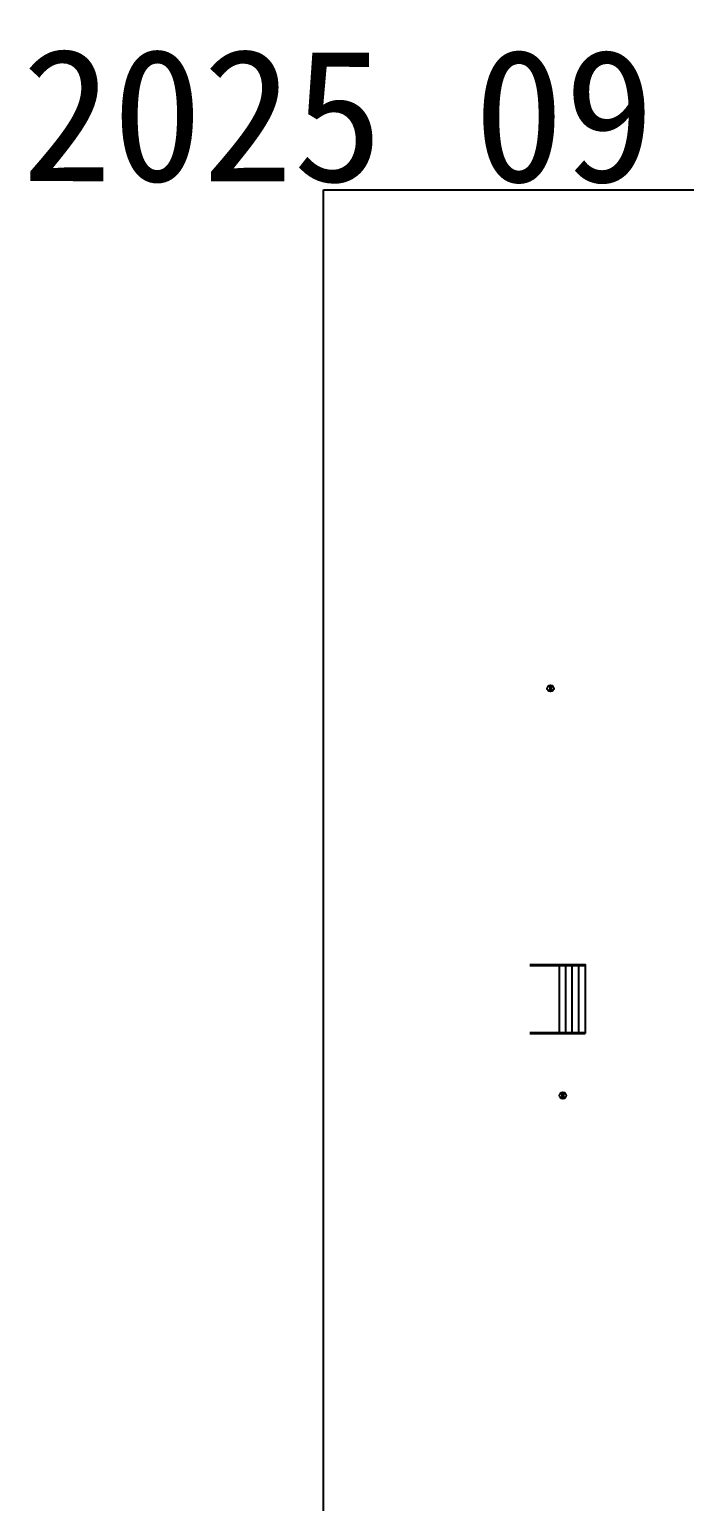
# Model space of a CAD drawing. Header units: millimetres. Extents: x 285006 to 3037698, y -2820855 to 192241.
# Drawn here: x 803270 to 834084, y -353472 to -284196 of the extents above; entities that cross this region are included whole.
import ezdxf
from ezdxf.enums import TextEntityAlignment as Align

# ---------------------------------------------------------------- set-up
doc = ezdxf.new("R2010")
doc.units = ezdxf.units.MM
for name, color, linetype in [('1#C-6F$0$文字图层', 7, 'Continuous'), ('1#C-6F$0$汇水面积', 3, 'Continuous'), ('___', 4, 'Continuous'), ('BS-STAIR', 30, 'Continuous'), ('FF-TEXT', 50, 'Continuous')]:
    doc.layers.add(name, color=color, linetype=linetype)
doc.styles.add('DIA', font='')
doc.styles.get('DIA').set_extended_font_data('SimSun')

# ---------------------------------------------------------------- blocks, each defined once
blk = doc.blocks.new('1#C-6F$0$DSADSAD')
at = {"layer": '1#C-6F$0$文字图层', "color": 6}
for p, q in [((7943089, -1493991), (7943089, -1494579)), ((7943165, -1493981), (7943165, -1494588)), ((7943241, -1493991), (7943241, -1494579))]:
    blk.add_line(p, q, dxfattribs=at)
blk.add_circle((7943165, -1494285), 304, dxfattribs=at)

msp = doc.modelspace()

# ---------------------------------------------------------------- linework, layer by layer
at = {"layer": '___'}
msp.add_lwpolyline([(817101.9, -291748.6), (893151.7, -291748.6), (893151.7, -378115), (817101.9, -378115)], close=True, dxfattribs=at)
at = {"layer": 'BS-STAIR'}
for p, q in [((828205.6, -331395.9, 0), (828205.5, -328245, 0)), ((828505.6, -331395.9, 0), (828505.5, -328245, 0)), ((828805.6, -331395.9, 0), (828805.5, -328245, 0)), ((829105.6, -331395.9, 0), (829105.5, -328245, 0)), ((826805.6, -331395.8, 0), (829405.6, -331395.9, 0)), ((826805.6, -331445.8, 0), (829405.6, -331445.9, 0))]:
    msp.add_line(p, q, dxfattribs=at)
at = {"layer": 'BS-STAIR', "elevation": 0}
for points in [[(826805.7, -328194.9), (829405.5, -328195), (829405.6, -331445.9)], [(826805.7, -328244.9), (829405.5, -328245)]]:
    msp.add_lwpolyline(points, dxfattribs=at)
msp.add_lwpolyline([(827624.7, -329820.4, 0, 0, 0), (828955.6, -329820.4, 120, 0, 0), (829405.6, -329820.4, 0, 0, 0)], format="xyseb", dxfattribs=at)

# ---------------------------------------------------------------- block references
at = {"layer": '1#C-6F$0$汇水面积', "xscale": 0.4999999999999999, "yscale": 0.4999999999999999, "zscale": 0.4999999999999999, "rotation": 359.999308721688}
for p in [(-3143793.5, 431986.9, 0), (-3143215.9, 412825.5, 0)]:
    msp.add_blockref('1#C-6F$0$DSADSAD', p, dxfattribs=at)

# ---------------------------------------------------------------- texts
at = {"layer": 'FF-TEXT', "color": 50, "style": 'DIA'}
msp.add_text('2025 09 13 方案一', height=6250, rotation=359.915172, dxfattribs=at).set_placement((839081.5, -288260.7, 0), align=Align.MIDDLE_CENTER)

doc.saveas('drawing.dxf')
